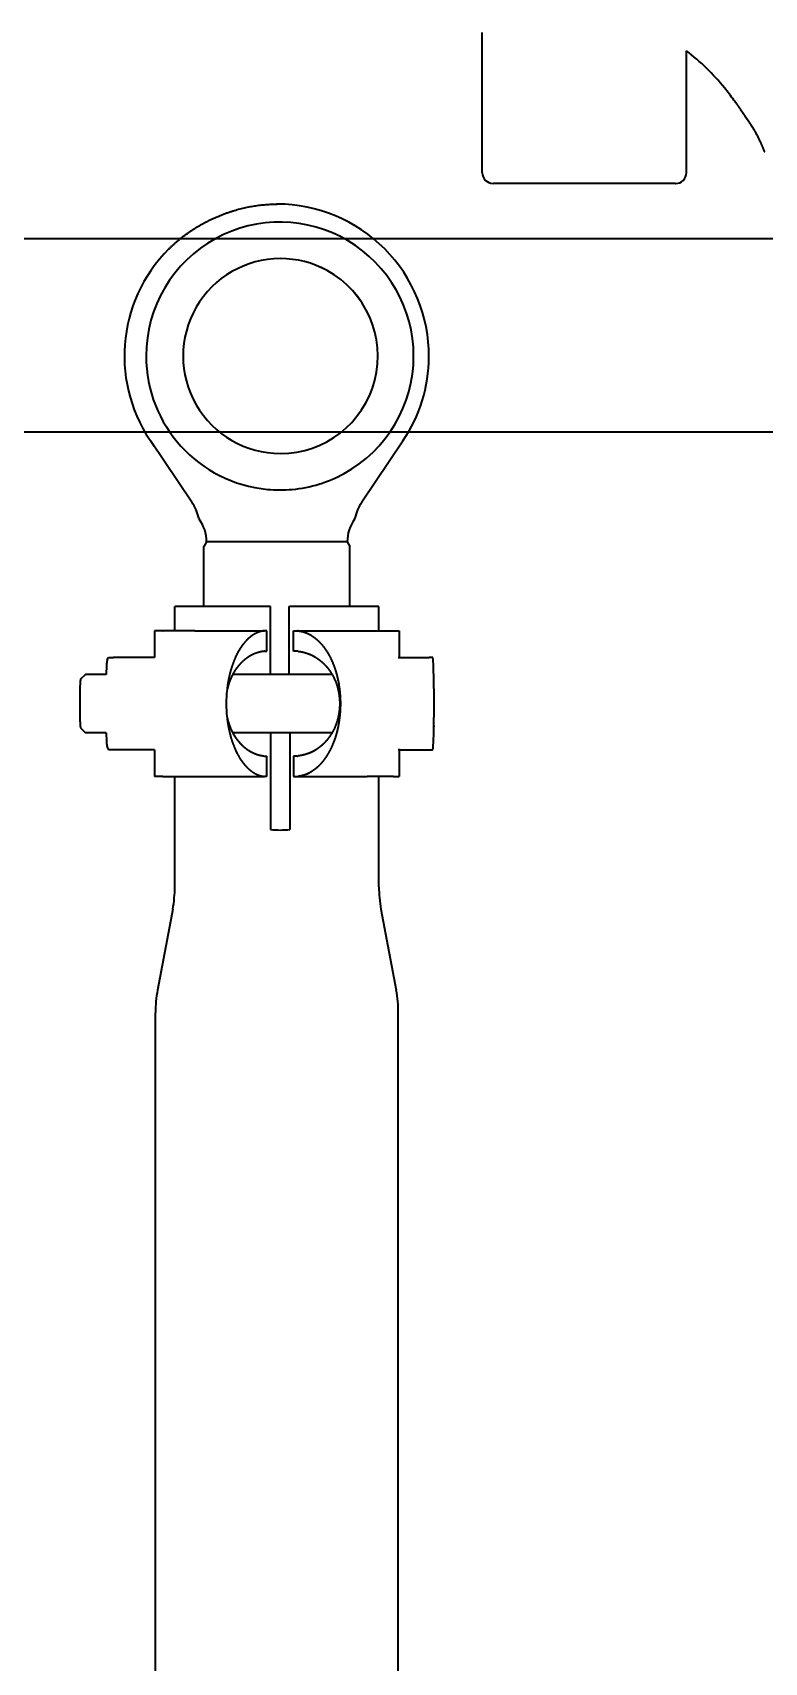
# Model space of a CAD drawing. Header units: millimetres. Extents: x 120 to 10915, y 515 to 8014.
# Drawn here: x 7988.6 to 8139.2, y 2767.9 to 3103.2 of the extents above; entities that cross this region are included whole.
import ezdxf

# ---------------------------------------------------------------- set-up
doc = ezdxf.new("R2010")
doc.units = ezdxf.units.MM
doc.layers.get('0').update_dxf_attribs({"lineweight": 13})
doc.layers.add('205_Chassis_top_view', color=7, linetype='Continuous', lineweight=13)

# ---------------------------------------------------------------- blocks, each defined once
blk = doc.blocks.new('2854281_1')
at = {"layer": '205_Chassis_top_view', "color": 3, "lineweight": 35}
blk.add_line((7749.544992, 890.820839), (8750.455008, 890.820839), dxfattribs=at)
blk.add_lwpolyline([(8637.292969, 851), (7862.707031, 851)], dxfattribs=at)
blk = doc.blocks.new('2906661')
at = {"layer": '205_Chassis_top_view', "color": 3, "lineweight": 35}
for p, q in [((8081.15, 904.35), (8081.15, 933.19)), ((8123.15, 904.35), (8123.15, 929.44)), ((8120.94, 902.15), (8083.35, 902.15)), ((8120.94, 902.15), (8120.95, 902.15)), ((8123.14, 904.35), (8123.15, 904.35))]:
    blk.add_line(p, q, dxfattribs=at)
for centre, radius, start, end in [((8087.27, 886.27), 56.36, 35.8749, 39.0972), ((8083.35, 904.35), 2.2, 180.0004, 270.0004), ((8120.95, 904.35), 2.2, 270.0004, 0.0004)]:
    blk.add_arc(centre, radius, start, end, dxfattribs=at)
blk.add_ellipse((8096.15, 892.56), major_axis=(-16.2, 43.57), ratio=0.976371, start_param=5.04692, end_param=5.284226, dxfattribs=at)
blk.add_open_spline([(8132.94, 919.29), (8132.98, 919.23), (8133.03, 919.17), (8133.07, 919.11), (8133.15, 918.99), (8133.24, 918.87), (8133.3, 918.79), (8133.6, 918.37), (8133.88, 917.96), (8134.14, 917.58), (8134.4, 917.2), (8134.64, 916.85), (8134.67, 916.8), (8134.74, 916.7), (8134.8, 916.61), (8134.83, 916.57), (8134.93, 916.42), (8135.02, 916.29), (8135.06, 916.23), (8135.18, 916.05), (8135.29, 915.88), (8135.35, 915.8), (8135.43, 915.68), (8135.51, 915.56), (8135.54, 915.52), (8135.6, 915.44), (8135.65, 915.36), (8135.68, 915.32), (8135.72, 915.26), (8135.77, 915.19), (8135.79, 915.16), (8135.83, 915.1), (8135.87, 915.05), (8135.89, 915.02), (8135.95, 914.93), (8136.01, 914.84), (8136.06, 914.77), (8136.17, 914.6), (8136.29, 914.42), (8136.37, 914.31), (8136.47, 914.15), (8136.57, 914), (8136.6, 913.95), (8136.64, 913.89), (8136.69, 913.82), (8136.7, 913.8), (8136.73, 913.75), (8136.75, 913.71), (8136.77, 913.69), (8136.81, 913.62), (8136.85, 913.56), (8136.87, 913.52), (8136.92, 913.44), (8136.97, 913.35), (8137, 913.31), (8137.13, 913.09), (8137.26, 912.86), (8137.35, 912.7), (8137.5, 912.41), (8137.67, 912.1), (8137.73, 911.99), (8137.84, 911.77), (8137.95, 911.54), (8138.01, 911.42), (8138.13, 911.18), (8138.24, 910.93), (8138.3, 910.81), (8138.42, 910.55), (8138.54, 910.28), (8138.6, 910.15), (8138.71, 909.89), (8138.82, 909.64), (8138.87, 909.51), (8138.97, 909.26), (8139.07, 909.02), (8139.12, 908.89), (8139.17, 908.77), (8139.22, 908.64)], degree=5, knots=[0, 0, 0, 0, 0, 0, 0.599962, 0.599962, 0.599962, 1.143062, 1.143062, 1.143062, 4.612149, 4.612149, 4.612149, 5.159239, 5.159239, 5.159239, 5.706329, 5.706329, 5.706329, 6.872821, 6.872821, 6.872821, 7.917077, 7.917077, 7.917077, 8.439215, 8.439215, 8.439215, 8.961353, 8.961353, 8.961353, 9.308731, 9.308731, 9.308731, 9.656108, 9.656108, 9.656108, 10.3344, 10.3344, 10.3344, 11.556097, 11.556097, 11.556097, 12.094829, 12.094829, 12.094829, 12.364196, 12.364196, 12.364196, 12.633563, 12.633563, 12.633563, 13.172297, 13.172297, 13.172297, 13.734116, 13.734116, 13.734116, 15.891076, 15.891076, 15.891076, 16.980006, 16.980006, 16.980006, 18.06044, 18.06044, 18.06044, 19.175203, 19.175203, 19.175203, 20.289967, 20.289967, 20.289967, 21.266643, 21.266643, 21.266643, 22.259081, 22.259081, 22.259081, 22.259081, 22.259081, 22.259081], dxfattribs=at)
blk = doc.blocks.new('2908045_1')
at = {"layer": '205_Chassis_top_view', "color": 3, "lineweight": 35}
for p, q in [((8038.92, 897.9), (8038.79, 897.9)), ((8012.89, 849.18), (8021.35, 836.65)), ((8056.37, 836.66), (8064.81, 849.18)), ((8023.29, 832.94), (8023.29, 832.94)), ((8054.6, 832.94), (8054.6, 832.94)), ((8024.38, 828.45), (8023.86, 827.45)), ((8046.22, 828.45), (8024.38, 828.45)), ((8053.35, 828.45), (8046.22, 828.45)), ((8053.35, 828.45), (8053.86, 827.45)), ((8023.86, 815.15), (8023.86, 827.45)), ((8053.86, 815.15), (8053.86, 827.45)), ((8037.54, 815.15), (8017.86, 815.15)), ((8017.86, 810.15), (8017.86, 815.15)), ((8037.54, 801.15), (8037.54, 815.15)), ((8041.35, 815.15), (8041.35, 801.15)), ((8041.35, 815.15), (8041.54, 815.15)), ((8049.52, 815.15), (8041.54, 815.15)), ((8059.86, 815.15), (8049.52, 815.15)), ((8059.86, 810.15), (8059.86, 815.15)), ((8015.4, 810.15), (8013.66, 810.15)), ((8013.66, 810.15), (8013.66, 805.11)), ((8015.4, 810.15), (8015.43, 810.15)), ((8021.96, 810.15), (8015.43, 810.15)), ((8021.96, 810.15), (8036.31, 810.15)), ((8036.8, 810.15), (8036.31, 810.15)), ((8036.8, 805.95), (8036.8, 810.15)), ((8042.28, 805.95), (8042.28, 810.15)), ((8042.28, 810.15), (8043.1, 810.15)), ((8043.1, 810.15), (8057.44, 810.15)), ((8057.44, 810.15), (8062.9, 810.15)), ((8062.9, 810.15), (8064.06, 810.15)), ((8064.06, 810.15), (8064.06, 804.65)), ((8003.93, 804.14), (8004.22, 804.65)), ((8004.22, 804.65), (8005.26, 804.65)), ((8013.68, 804.65), (8005.26, 804.65)), ((8036.31, 805.95), (8036.8, 805.95)), ((8043.1, 805.95), (8042.28, 805.95)), ((8063.83, 804.65), (8064.19, 804.65)), ((8064.19, 804.65), (8070.24, 804.65)), ((8070.92, 804.65), (8070.24, 804.65)), ((8070.93, 804.64), (8070.92, 804.65)), ((7998.44, 800.15), (7999.44, 801.15)), ((8003.73, 801.15), (7999.45, 801.15)), ((8050.22, 801.15), (8029.77, 801.15)), ((7998.44, 790.16), (7999.44, 789.16)), ((8003.73, 789.15), (7999.45, 789.15)), ((8050.22, 789.15), (8029.77, 789.15)), ((8037.54, 789.15), (8037.54, 769.25)), ((8041.54, 789.15), (8041.54, 769.25)), ((8071.18, 790.6), (8071.18, 790.4)), ((8003.93, 786.17), (8004.22, 785.65)), ((8005.26, 785.65), (8004.22, 785.65)), ((8013.68, 785.65), (8005.26, 785.65)), ((8013.66, 785.19), (8013.66, 780.15)), ((8064.19, 785.65), (8063.83, 785.65)), ((8064.06, 785.65), (8064.06, 780.15)), ((8064.19, 785.65), (8070.24, 785.65)), ((8070.24, 785.65), (8070.92, 785.65)), ((8070.93, 785.67), (8070.92, 785.65)), ((8036.31, 784.35), (8036.8, 784.35)), ((8036.8, 780.15), (8036.8, 784.35)), ((8042.28, 784.35), (8042.28, 780.15)), ((8043.1, 784.35), (8042.28, 784.35)), ((8015.4, 780.15), (8013.66, 780.15)), ((8015.4, 780.15), (8021.96, 780.15)), ((8017.86, 757.49), (8017.86, 780.15)), ((8021.96, 780.15), (8036.31, 780.15)), ((8036.8, 780.15), (8036.31, 780.15)), ((8042.28, 780.15), (8043.1, 780.15)), ((8043.1, 780.15), (8057.44, 780.15)), ((8062.87, 780.15), (8057.42, 780.15)), ((8059.86, 757.49), (8059.86, 780.15)), ((8062.87, 780.15), (8064.06, 780.15)), ((8017.43, 752.86), (8014.29, 736.21)), ((8060.29, 752.86), (8063.43, 736.21)), ((8013.86, 385), (8013.86, 731.58)), ((8063.86, 385), (8063.86, 731.58))]:
    blk.add_line(p, q, dxfattribs=at)
for centre, radius, start, end in [((8038.56, 866.65), 31.09, 134.8534, 216.5317), ((8038.89, 866.65), 31.26, 326.0161, 359.6907), ((8039.48, 865.47), 26.37, 264.4366, 275.5639), ((8013.06, 831.06), 9.99, 13.0221, 34.0122), ((8064.66, 831.07), 10, 146.0226, 167.1978), ((8024.02, 833.7), 1.28, 197.6381, 208.5929), ((8016.38, 828.45), 8, 360, 35.43), ((8061.35, 828.45), 8, 144.5699, 180), ((8053.88, 833.62), 1.09, 330.8527, 341.9928), ((8036.31, 809.98), 0.175, 91.4687, 125.0595), ((8043.09, 809.72), 0.431, 67.9677, 89.6468), ((8026.75, 805.51), 13.1, 181.7118, 183.7331), ((8036.32, 805.81), 0.145, 93.4359, 136.1901), ((8043.09, 805.63), 0.328, 60.0283, 89.1045), ((8055.14, 795.17), 26.7, 172.8817, 180.0271), ((8055.14, 795.14), 26.7, 179.9729, 187.1183), ((8026.75, 784.8), 13.1, 176.2668, 178.288), ((8036.32, 784.5), 0.145, 223.8099, 266.5641), ((8043.09, 784.68), 0.328, 270.8955, 299.9717), ((8036.31, 780.33), 0.175, 234.9405, 268.5313), ((8043.09, 780.58), 0.431, 270.3532, 292.0323), ((8039.54, 790.13), 20.98, 264.5296, 275.4654), ((7992.86, 757.49), 25, 349.3338, 360), ((8084.86, 757.49), 25, 180, 190.6662), ((8038.86, 731.58), 25, 169.3338, 180), ((8038.86, 731.58), 25, 360, 10.6662)]:
    blk.add_arc(centre, radius, start, end, dxfattribs=at)
for centre, major_axis, ratio, start_param, end_param in [((8039.48, 866.65), (0, 27.55), 0.999471, 4.712389, 6.783185), ((8038.92, 866.65), (0, 31.25), 0.999471, 4.706965, 6.283185), ((8039.48, 866.65), (0, -27.55), 0.999471, 3.641593, 4.712389), ((8039.6, 866.65), (0, 20.05), 0.999471, 6.283156, 9.424749), ((8039.59, 866.65), (0, 20.05), 0.999471, 5.783185, 6.28295), ((8039.6, 866.65), (0, 20.05), 0.999471, 5.783185, 6.283156), ((8039.59, 866.65), (0, 20.05), 0.999471, 3.141564, 5.783185), ((8039.6, 866.65), (0, 20.05), 0.999471, 3.141564, 5.783185), ((8039.48, 866.65), (0, 27.55), 0.999471, 1.570796, 3.048626), ((8039.48, 866.65), (0, -27.55), 0.999471, 0.5, 1.570796), ((8039.48, 866.65), (0, 27.55), 0.999471, 3.234559, 3.641593), ((8003.94, 795.15), (0, -9), 0.032534, 3.198003, 3.982661), ((8070.91, 795.15), (0, -9.5), 0.032534, 2.094395, 3.085183), ((7998.45, 795.15), (0, -5), 0.032534, 3.174149, 6.250628), ((7998.45, 795.15), (0, -5), 0.032534, 3.141593, 3.174149), ((7999.45, 795.15), (0, -6), 0.032534, 3.141593, 3.174149), ((8070.91, 795.15), (0, -9.5), 0.032534, 0.05641, 2.094395), ((7999.45, 795.15), (0, -6), 0.032534, 6.250628, 6.283185), ((8003.94, 795.15), (0, -9), 0.032534, 5.442117, 6.226834)]:
    blk.add_ellipse(centre, major_axis=major_axis, ratio=ratio, start_param=start_param, end_param=end_param, dxfattribs=at)
blk.add_open_spline([(8016.64, 888.69), (8020.06, 892.09), (8024.13, 894.83), (8029.27, 896.97), (8034.09, 897.9), (8038.92, 897.9)], degree=5, dxfattribs=at)
for points, knots in [([(8036.21, 810.12), (8035.6, 810.05), (8034.99, 809.88), (8034.4, 809.6), (8033.73, 809.17), (8033.09, 808.62), (8033, 808.54), (8032.81, 808.37), (8032.63, 808.18), (8032.55, 808.09), (8032.28, 807.8), (8032.02, 807.49), (8031.85, 807.27), (8031.34, 806.57), (8030.87, 805.8), (8030.58, 805.24), (8030.17, 804.35), (8029.81, 803.39), (8029.69, 803.06), (8029.34, 802), (8029.05, 800.88), (8028.89, 800.09), (8028.75, 799.29), (8028.65, 798.47)], [0, 0, 0, 0, 0, 0, 9.01536, 9.01536, 9.01536, 10.546711, 10.546711, 10.546711, 12.078062, 12.078062, 12.078062, 15.194018, 15.194018, 15.194018, 21.583819, 21.583819, 21.583819, 24.874071, 24.874071, 24.874071, 31.855484, 31.855484, 31.855484, 31.855484, 31.855484, 31.855484]), ([(8043.26, 810.12), (8043.73, 810.07), (8044.19, 809.98), (8044.66, 809.83), (8045.34, 809.54), (8046.01, 809.15), (8046.23, 809.01), (8046.66, 808.7), (8047.09, 808.34), (8047.29, 808.15), (8048.14, 807.33), (8048.92, 806.32), (8049.45, 805.47), (8050.27, 803.89), (8050.91, 802.1), (8051.14, 801.32), (8051.55, 799.66), (8051.8, 797.92), (8051.89, 797), (8051.93, 796.08), (8051.93, 795.15)], [0, 0, 0, 0, 0, 0, 6.302591, 6.302591, 6.302591, 9.489969, 9.489969, 9.489969, 12.716421, 12.716421, 12.716421, 22.793026, 22.793026, 22.793026, 29.956828, 29.956828, 29.956828, 37.694143, 37.694143, 37.694143, 37.694143, 37.694143, 37.694143]), ([(8036.21, 805.91), (8035.65, 805.85), (8035.09, 805.73), (8034.54, 805.55), (8033.82, 805.24), (8033.1, 804.82), (8032.93, 804.7), (8032.39, 804.33), (8031.87, 803.9), (8031.54, 803.58), (8030.88, 802.87), (8030.29, 802.06), (8030.01, 801.62), (8029.48, 800.65), (8029.05, 799.58), (8028.86, 799.01), (8028.7, 798.42), (8028.58, 797.82)], [0, 0, 0, 0, 0, 0, 7.81083, 7.81083, 7.81083, 10.44332, 10.44332, 10.44332, 15.791813, 15.791813, 15.791813, 21.269351, 21.269351, 21.269351, 27.01027, 27.01027, 27.01027, 27.01027, 27.01027, 27.01027]), ([(8043.26, 805.91), (8043.73, 805.86), (8044.2, 805.78), (8044.67, 805.66), (8045.36, 805.43), (8046.05, 805.12), (8046.27, 805), (8046.96, 804.63), (8047.63, 804.16), (8048.06, 803.81), (8048.83, 803.09), (8049.53, 802.23), (8049.83, 801.81), (8050.7, 800.42), (8051.34, 798.8), (8051.65, 797.61), (8051.8, 796.38), (8051.8, 795.15)], [0, 0, 0, 0, 0, 0, 6.158642, 6.158642, 6.158642, 9.25737, 9.25737, 9.25737, 15.555471, 15.555471, 15.555471, 20.913884, 20.913884, 20.913884, 32.143633, 32.143633, 32.143633, 32.143633, 32.143633, 32.143633]), ([(8051.93, 795.15), (8051.93, 793.88), (8051.85, 792.61), (8051.68, 791.35), (8051.32, 789.57), (8050.79, 787.9), (8050.61, 787.38), (8050.03, 785.95), (8049.34, 784.66), (8048.84, 783.88), (8047.91, 782.7), (8046.88, 781.76), (8046.43, 781.42), (8045.55, 780.85), (8044.63, 780.47), (8044.18, 780.33), (8043.72, 780.23), (8043.26, 780.18)], [0, 0, 0, 0, 0, 0, 10.637845, 10.637845, 10.637845, 15.622059, 15.622059, 15.622059, 24.945638, 24.945638, 24.945638, 31.506373, 31.506373, 31.506373, 37.685193, 37.685193, 37.685193, 37.685193, 37.685193, 37.685193]), ([(8051.8, 795.15), (8051.8, 794), (8051.66, 792.85), (8051.4, 791.73), (8050.9, 790.38), (8050.23, 789.17), (8050.07, 788.9), (8049.57, 788.12), (8049, 787.42), (8048.6, 786.99), (8048.07, 786.51), (8047.51, 786.08), (8047.4, 786), (8047.18, 785.84), (8046.95, 785.7), (8046.84, 785.63), (8046.61, 785.49), (8046.38, 785.36), (8046.26, 785.3), (8046.03, 785.19), (8045.8, 785.08), (8045.68, 785.03), (8045.14, 784.8), (8044.59, 784.63), (8044.15, 784.52), (8043.7, 784.44), (8043.26, 784.4)], [0, 0, 0, 0, 0, 0, 10.524646, 10.524646, 10.524646, 13.679361, 13.679361, 13.679361, 20.051204, 20.051204, 20.051204, 21.631917, 21.631917, 21.631917, 23.218687, 23.218687, 23.218687, 24.782803, 24.782803, 24.782803, 26.338865, 26.338865, 26.338865, 32.129614, 32.129614, 32.129614, 32.129614, 32.129614, 32.129614]), ([(8028.58, 792.49), (8028.7, 791.89), (8028.86, 791.3), (8029.05, 790.73), (8029.37, 789.92), (8029.76, 789.17), (8029.89, 788.93), (8030.29, 788.24), (8030.75, 787.62), (8031.06, 787.24), (8031.55, 786.71), (8032.08, 786.24), (8032.25, 786.1), (8032.52, 785.89), (8032.78, 785.7), (8032.87, 785.64), (8033.05, 785.53), (8033.23, 785.42), (8033.32, 785.36), (8033.51, 785.26), (8033.69, 785.16), (8033.78, 785.12), (8034.31, 784.86), (8034.85, 784.66), (8035.3, 784.54), (8035.75, 784.45), (8036.21, 784.4)], [0, 0, 0, 0, 0, 0, 5.706282, 5.706282, 5.706282, 8.50475, 8.50475, 8.50475, 13.9772, 13.9772, 13.9772, 16.662226, 16.662226, 16.662226, 17.995913, 17.995913, 17.995913, 19.324256, 19.324256, 19.324256, 20.646525, 20.646525, 20.646525, 27.005429, 27.005429, 27.005429, 27.005429, 27.005429, 27.005429]), ([(8028.65, 791.83), (8028.75, 791.03), (8028.89, 790.23), (8029.05, 789.46), (8029.42, 787.98), (8029.91, 786.6), (8030.17, 785.96), (8030.72, 784.76), (8031.36, 783.7), (8031.7, 783.21), (8032.39, 782.33), (8033.14, 781.62), (8033.52, 781.31), (8034.27, 780.79), (8035.05, 780.44), (8035.43, 780.32), (8035.82, 780.23), (8036.21, 780.18)], [0, 0, 0, 0, 0, 0, 6.892768, 6.892768, 6.892768, 13.545183, 13.545183, 13.545183, 19.931392, 19.931392, 19.931392, 26.093272, 26.093272, 26.093272, 31.839205, 31.839205, 31.839205, 31.839205, 31.839205, 31.839205])]:
    blk.add_open_spline(points, degree=5, knots=knots, dxfattribs=at)

msp = doc.modelspace()

# ---------------------------------------------------------------- block references
at = {"color": 7, "lineweight": 35}
for name in ['2854281_1', '2906661', '2908045_1']:
    msp.add_blockref(name, (0, 2170), dxfattribs=at)

doc.saveas('drawing.dxf')
